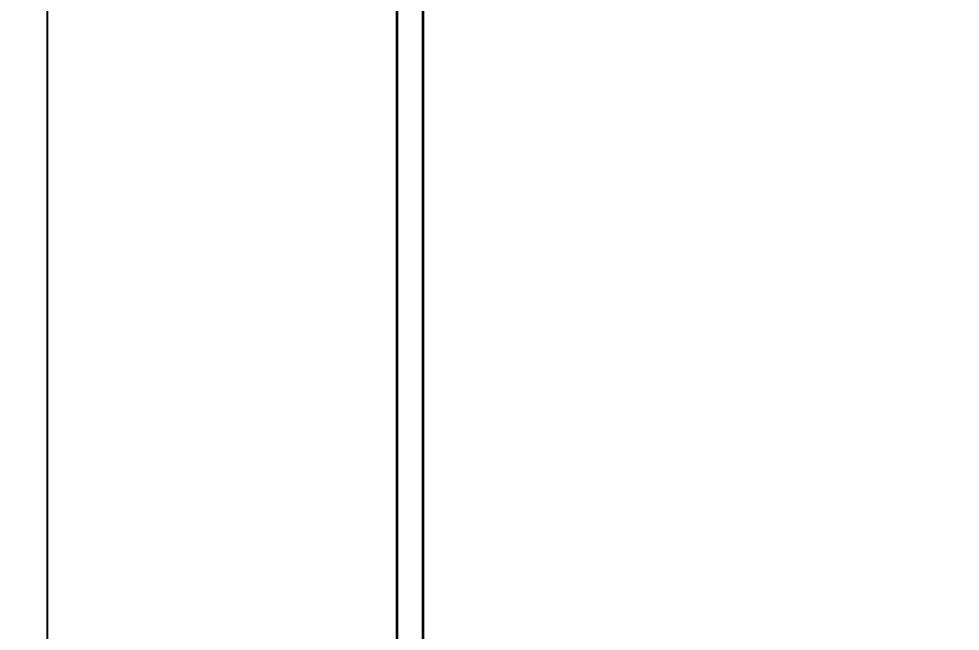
# Model space of a CAD drawing. Header units: millimetres. Extents: x 68 to 2000, y 100 to 2870.
# Drawn here: x 623.833 to 624.1833, y 2111.6812 to 2111.9091 of the extents above; entities that cross this region are included whole.
import ezdxf

# ---------------------------------------------------------------- set-up
doc = ezdxf.new("R2010")
doc.units = ezdxf.units.MM
doc.header["$LTSCALE"] = 10
for name, color, linetype, lineweight in [('_Sichtbarkanten', 7, 'Continuous', 25), ('Bemaßung (ISO)', 7, 'Continuous', 25), ('Sichtbar schmal (ISO)', 7, 'Continuous', 35)]:
    doc.layers.add(name, color=color, linetype=linetype, lineweight=lineweight)
doc.styles.add('Notiztext (DIN)', font='verdana.ttf')
doc.dimstyles.new('Standard (DIN)', dxfattribs={"dimscale": 10, "dimtxt": 2.5, "dimasz": 2.5, "dimexe": 2, "dimexo": 4, "dimgap": 0.5, "dimtad": 1, "dimdec": 1, "dimrnd": 1e-08, "dimtxsty": 'Notiztext (DIN)', "dimcen": 0.09, "dimclrd": 256, "dimclre": 256, "dimclrt": 256, "dimadec": 0, "dimazin": 2, "dimtfac": 1, "dimtmove": 0, "dimatfit": 3, "dimfxl": 0, "dimtolj": 1, "dimtzin": 0, "dimlwd": -1, "dimlwe": -1, "dimarcsym": 0})

# ---------------------------------------------------------------- blocks, each defined once
blk = doc.blocks.new('*D76')
at = {"layer": 'Bemaßung (ISO)', "transparency": 16777216}
for p, q in [((549.27944, 2573.66985), (388.40935, 2573.66985)), ((408.40935, 2548.66985), (408.40935, 2098.67152)), ((584.32, 2073.67152), (388.40935, 2073.67152))]:
    blk.add_line(p, q, dxfattribs=at)
for points in [[(404.24268, 2548.66985), (412.57602, 2548.66985), (408.40935, 2573.66985)], [(404.24268, 2098.67152), (412.57602, 2098.67152), (408.40935, 2073.67152)]]:
    blk.add_solid(points, dxfattribs=at)
at = {"layer": 'Defpoints', "color": 0, "transparency": 16777216}
for p in [(589.27944, 2573.66985), (408.40935, 2073.67152), (624.32, 2073.67152)]:
    blk.add_point(p, dxfattribs=at)
at = {"layer": 'Bemaßung (ISO)', "transparency": 16777216, "insert": (377.38517, 2293.58338), "char_height": 25, "attachment_point": 1, "rotation": 90, "style": 'Notiztext (DIN)'}
blk.add_mtext('\\A1;500', dxfattribs=at)
blk = doc.blocks.new('*D78')
at = {"layer": 'Bemaßung (ISO)', "transparency": 16777216}
for p, q in [((584.43779, 2523.6612), (474.06411, 2523.6612)), ((494.06411, 1648.67851), (494.06411, 2498.6612)), ((584.43779, 1623.67851), (474.06411, 1623.67851))]:
    blk.add_line(p, q, dxfattribs=at)
for points in [[(489.89745, 2498.6612), (498.23078, 2498.6612), (494.06411, 2523.6612)], [(489.89745, 1648.67851), (498.23078, 1648.67851), (494.06411, 1623.67851)]]:
    blk.add_solid(points, dxfattribs=at)
at = {"layer": 'Defpoints', "color": 0, "transparency": 16777216}
for p in [(494.06411, 2523.6612), (624.43779, 2523.6612), (624.43779, 1623.67851)]:
    blk.add_point(p, dxfattribs=at)
at = {"layer": 'Bemaßung (ISO)', "transparency": 16777216, "insert": (463.03994, 2042.96133), "char_height": 25, "attachment_point": 1, "rotation": 90, "style": 'Notiztext (DIN)'}
blk.add_mtext('\\A1;900', dxfattribs=at)

msp = doc.modelspace()

# ---------------------------------------------------------------- linework, layer by layer
at = {"layer": '_Sichtbarkanten'}
msp.add_line((623.8438, 2114.01141), (623.83868, 2073.66985), dxfattribs=at)
at = {"layer": 'Sichtbar schmal (ISO)'}
for p, q in [((623.97361, 2111.91585), (623.97361, 2073.66985)), ((623.98333, 2111.91585), (623.98333, 2107.07459))]:
    msp.add_line(p, q, dxfattribs=at)

# ---------------------------------------------------------------- dimensions: what is measured, and where the dimension line sits
at = {"layer": 'Bemaßung (ISO)'}
for base, p1, p2, picture, middle in [((408.40935, 2073.67152), (589.27944, 2573.66985), (624.32, 2073.67152), '*D76', (408.40935, 2323.67069)), ((494.06411, 2523.6612), (624.43779, 1623.67851), (624.43779, 2523.6612), '*D78', (494.06411, 2073.66985))]:
    dim = msp.add_linear_dim(base=base, p1=p1, p2=p2, angle=90, dimstyle='Standard (DIN)', override={"dimdec": 1, "dimtp": 0, "dimtm": 0, "dimtdec": 2, "dimtofl": 0, "dimatfit": 1}, dxfattribs=at)
    dim.commit()
    dim.dimension.update_dxf_attribs({"geometry": picture, "text_midpoint": middle, "dimtype": 160})

doc.saveas('drawing.dxf')
